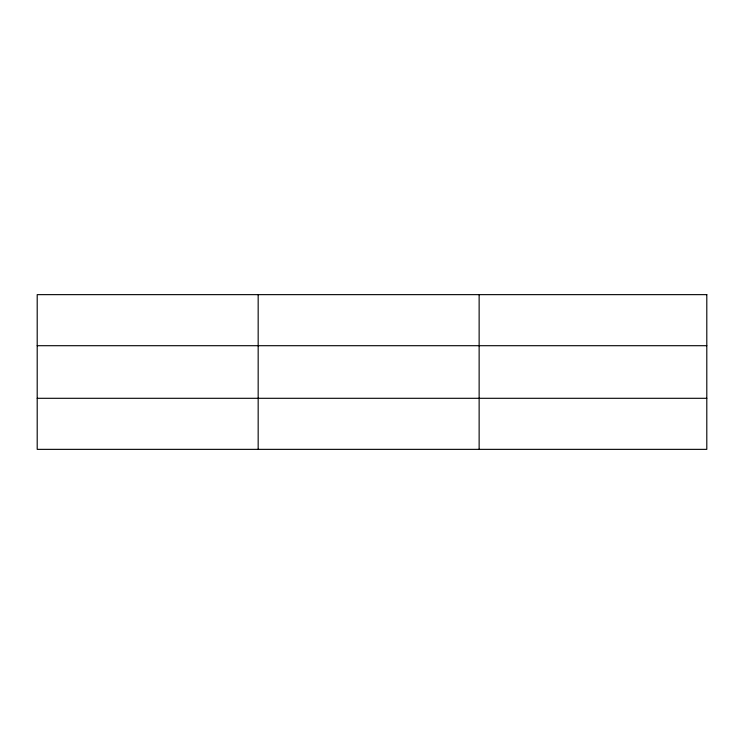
<?xml version="1.0" encoding="UTF-8"?>
<svg xmlns="http://www.w3.org/2000/svg" width="744" height="744" viewBox="0 0 744 744"><rect width="100%" height="100%" fill="white"/><g stroke="black" fill="none" stroke-linecap="round" stroke-linejoin="round"><path stroke-width="1.12" d="M258.168 294.643L258.168 449.357M479.136 294.643L479.136 449.357M37.2 345.7L706.8 345.7M37.2 398.3L706.8 398.3M706.8 294.643L706.8 449.357L37.2 449.357L37.2 294.643L706.8 294.643"/></g></svg>
